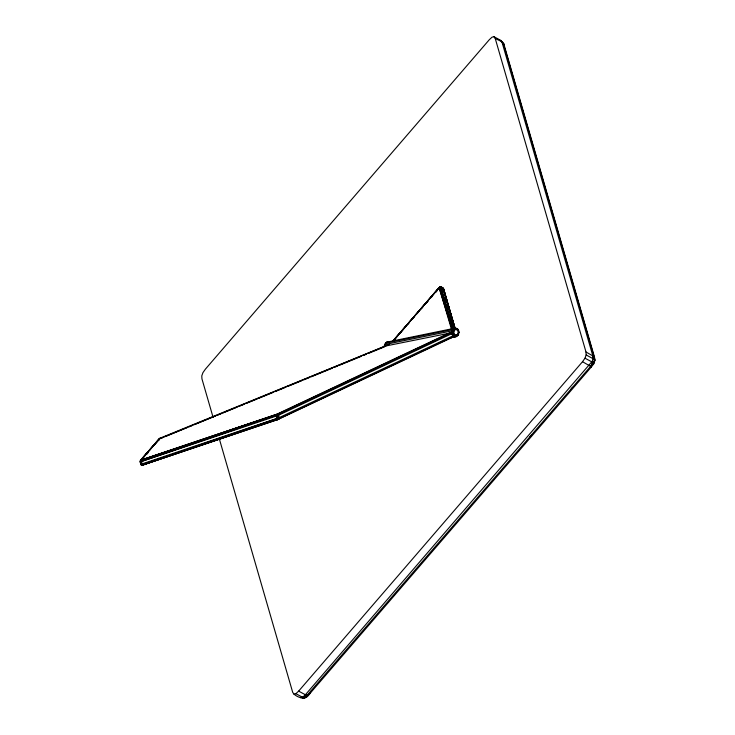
<?xml version="1.0" encoding="UTF-8"?>
<svg xmlns="http://www.w3.org/2000/svg" width="735" height="735" viewBox="0 0 735 735"><rect width="100%" height="100%" fill="white"/><g stroke="black" fill="none" stroke-linecap="round" stroke-linejoin="round"><path stroke-width="1.1" d="M389.008 344.55L389.522 344.292L160.469 438.005L159.183 438.749L140.67 460.165L140.201 461.782L140.78 464.226L141.883 465.2L144.4 464.52L277.802 419.566L454.597 336.336M385.664 344.274L385.351 343.3L386.849 342.142L389.476 342.133M457.62 334.416L455.075 335.068C452.916 333.736 453.523 329.657 456.159 329.363L458.236 331.182L457.942 335.39L456.435 336.547L449.508 338.026M213.086 417.342L201.941 378.847L201.785 375.879L202.943 372.636L205.423 369.126L489.299 39.718L492.055 37.154L494.03 36.75L500.792 40.388L503.833 43.971L594.413 356.842L594.799 360.701L593.632 363.935L590.866 367.509L309.766 693.702C306.164 700.308 298.612 698.213 293.908 694.088L292.695 692.333L219.462 439.346M500.792 40.388L501.996 42.143L592.759 355.63L592.915 358.597L590.866 367.509L594.633 359.792L594.413 356.842L585.997 351.991L495.243 38.505L494.03 36.75M455.957 335.289L455.553 336.63L453.807 336.556C450.426 334.563 451.667 327.883 455.856 328.159L456.159 329.363M144.4 464.52L142.471 464.639L141.974 463.987L141.533 460.634L143.178 459.274L276.581 414.319L450.73 332.358M384.919 346.369L384.276 346.304L384.58 344.678L386.849 342.142L455.415 328.086L458.144 329.39L459.007 332.385L458.374 334.159L458.732 330.897L458.135 329.675L456.104 328.582C452.751 328.949 451.988 334.131 454.726 335.821L455.838 336.097L457.951 334.995M384.377 346.35L384.91 344.531L452.154 330.814L453.964 331.2M384.276 346.304L385.71 343.098L452.944 329.381L454.496 330.236M443.527 291.005C444.629 288.763 442.047 286.457 439.897 286.88L392.435 341.536L439.897 286.88L441.239 287.192L453.265 328.72M590.618 366.774L593.632 363.935L594.633 359.792L592.759 355.63M457.041 329.583L457.106 328.481L454.478 328.876M453.219 328.72L440.338 286.797L439.594 288.892L451.428 329.124M449.71 337.916L456.435 336.547L456.848 335.059M293.908 694.088L295.883 693.684L298.64 691.12L582.515 361.712L584.996 358.202L586.153 354.959L585.997 351.991M277.334 413.998L278.344 414.439L279.208 417.645L278.556 419.244L143.371 464.786L141.203 464.989L140.78 464.226M455.075 335.068L453.807 336.556M452.824 329.445L439.76 287.348L437.941 289.232L440.338 286.797M438.703 288.515L439.245 287.449L440.044 287.44M295.883 693.684L302.645 697.322L304.942 697.846L309.766 693.702L311.043 691.203M458.631 333.773L457.583 335.592L458.704 334.012L458.153 333.451M457.767 330.226L458.144 329.39L458.695 332.477M593.632 363.935L593.476 363.035L591.758 361.831L305.392 694.759L302.645 697.322L300.661 697.726M304.942 697.846L593.476 363.035M309.481 693.096L306.844 696.725L302.967 698.25L301.212 697.111M275.653 420.356L453.734 336.308M438.529 288.12L392.995 341.196L406.464 325.816M455.241 328.912L443.6 288.791L441.239 287.192L440.072 287.798L452.135 329.179L439.264 288.405M149.233 450.509L160.469 438.005L140.67 460.165L140.247 461.856L140.826 464.299L278.519 417.949L452.631 335.996M529.981 436.792L531.478 435.056M571.141 389.035L572.638 387.299M393.023 341.113L439.291 287.449M451.759 332.799L277.646 414.751L140.266 460.983L147.726 452.236M143.104 458.429L140.247 461.856L277.949 415.505L452.062 333.552M146.743 454.248L148.194 452.576M140.67 460.165L158.99 439.245L161.195 437.683L159.183 438.749L141.515 459.614L143.178 459.274M407.953 324.107L409.441 322.408M412.427 318.99L413.924 317.29M416.91 313.873L418.399 312.173M421.385 308.755L422.882 307.055M426.612 302.792L428.101 301.084M431.087 297.675L432.584 295.966M435.57 292.558L437.059 290.849M140.22 460.9L147.763 452.549M454.349 334.425L452.723 335.601M501.996 42.143L503.833 43.971L503.273 44.559L502.666 42.097L495.243 38.505M441.882 288.423L443.076 288.175L455.185 328.848M385.333 343.695L386.454 342.381L388.172 341.803M302.645 697.322L309.766 693.702M141.589 459.706L140.725 460.257L277.187 414.356L451.318 332.404M142.14 459.595L140.707 460.891L141.644 464.897L276.819 419.409L277.802 419.566L279.07 418.978L277.747 418.252L276.829 415.073L275.616 414.687L278.344 414.439M458.236 331.182L458.493 330.796M159.67 438.51L159.082 440.026M453.881 333.46L452.034 334.177M385.829 345.854L160.45 438.492L163.639 437.187M165.761 436.314L187.002 427.632M189.125 426.759L192.313 425.455M194.435 424.591L215.677 415.9M217.799 415.027L220.987 413.722M223.118 412.859L236.918 407.208M240.106 405.904L244.36 404.167M246.482 403.304L257.103 398.958M259.225 398.085L273.034 392.435M275.156 391.571L285.777 387.226M287.899 386.353L301.708 380.712M303.831 379.839L309.141 377.671M311.263 376.798L332.505 368.106M334.636 367.243L337.815 365.938M339.947 365.065L361.188 356.383M363.31 355.51L366.499 354.206M368.621 353.342L384.552 346.819M141.396 461.534L275.882 415.404L277.168 415.808M142.471 464.639L276.865 418.564L278.335 419.299L277.949 415.505L276.581 414.319L277.913 414.044M141.533 460.634L275.184 415.091L277.949 415.505M143.371 464.786L276.819 419.409L276.296 416.12L274.431 415.1L142.213 459.853M141.148 464.906L143.362 464.842M142.81 464.961L141.818 465.099M455.856 328.159L454.092 328.426M456.83 336.308L454.303 336.318C451.621 334.581 451.896 330.098 454.579 328.49L455.268 329.592M274.431 415.1L278.638 415.202M440.596 286.926L443.334 288.405L454.882 327.902L443.6 288.791M384.589 346.213L453.743 332.33M276.332 420.025L277.426 419.648L277.747 418.252M458.374 332.321L459.007 332.385M307.735 695.163L305.392 694.759L298.64 691.12M586.153 354.959L592.915 358.597L594.633 359.792L594.799 360.701L594.413 356.842M584.996 358.202L591.758 361.831M582.515 361.712L590.931 366.554M278.519 417.949L279.282 418.445M445.768 298.612L446.724 301.874M448.001 306.229L448.966 309.49M450.886 316.013L451.841 319.275M452.484 321.452L454.083 326.891M440.605 287.183L452.558 328.38M504.642 47.867L594.045 356.686M443.076 288.175L454.781 328.618M443.775 289.792L454.166 326.873M503.833 43.971L504.32 46.755M442.893 288.497L442.939 289.443"/></g></svg>
